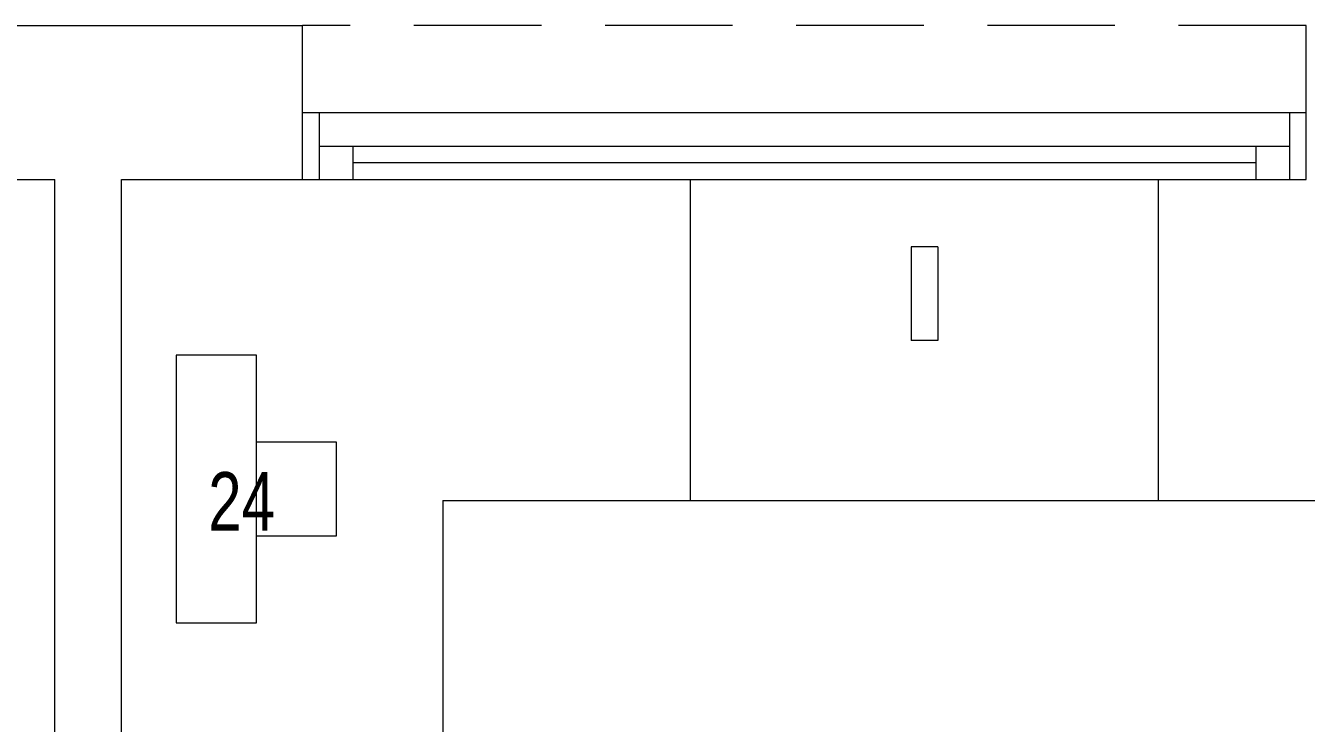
# Model space of a CAD drawing. Header units: millimetres. Extents: x -2143172 to 5255, y -610845 to 279739.
# Drawn here: x -1244295 to -1242380, y -11908 to -10865 of the extents above; entities that cross this region are included whole.
import ezdxf

# ---------------------------------------------------------------- set-up
doc = ezdxf.new("R2010")
doc.units = ezdxf.units.MM
doc.header["$LTSCALE"] = 30
doc.linetypes.add('HIDDEN', pattern=[9.525, 6.35, -3.175])
doc.linetypes.add('HIDDEN2', pattern=[0.1875, 0.125, -0.0625])
doc.layers.get('0').update_dxf_attribs({"lineweight": 5})
for name, color, linetype, lineweight in [('72_EGR_EQP_TAG', 142, 'Continuous', 5), ('Aluminum', 7, 'Continuous', 5), ('LOADING', 163, 'Continuous', 5), ('Proj', 7, 'HIDDEN2', 5), ('Walls', 32, 'Continuous', 5)]:
    doc.layers.add(name, color=color, linetype=linetype, lineweight=lineweight)
doc.styles.add('X3G_ENTITY_257CFD', font='swisscl.ttf', dxfattribs={"height": 200})

# ---------------------------------------------------------------- blocks, each defined once
blk = doc.blocks.new('3-Wall-hung vitreous china basin -  Khroma - 327651xx0 - 327651000 White-4272088-4-Second Floor Level')
at = {"layer": 'LOADING'}
for p, q in [((475, 489.5), (-225, 489.5)), ((-225, 489.5), (-225, 10)), ((475, 10), (475, 489.5)), ((105, 250), (145, 250)), ((105, 110), (105, 250)), ((145, 110), (145, 250)), ((105, 110), (145, 110))]:
    blk.add_line(p, q, dxfattribs=at)
blk = doc.blocks.new('D.122.06.11')
for points in [[(285783, 4268), (285783, 4268), (285783, 4388), (285713, 4388), (285643, 4388), (285643, 4268)], [(285513, 4148), (285913, 4148), (285913, 4268), (285513, 4268), (285513, 4148)]]:
    blk.add_lwpolyline(points)

msp = doc.modelspace()

# ---------------------------------------------------------------- linework, layer by layer
at = {"layer": 'Aluminum', "color": 6}
for p, q in [((-1243880.9, -10994.7), (-1242380.9, -10994.7)), ((-1243855.9, -10994.7), (-1243855.9, -11094.7)), ((-1242405.9, -10994.7), (-1242405.9, -11094.7)), ((-1243855.9, -11044.7), (-1242405.9, -11044.7)), ((-1243805.9, -11044.7), (-1243805.9, -11094.7)), ((-1242455.9, -11044.7), (-1242455.9, -11094.7)), ((-1242455.9, -11069.7), (-1243805.9, -11069.7)), ((-1243880.9, -11094.7), (-1242380.9, -11094.7))]:
    msp.add_line(p, q, dxfattribs=at)
at = {"layer": 'LOADING'}
for q in [(-1243671.3, -13475.6, -0.1), (-1241901.3, -11574.7, -0.1)]:
    msp.add_line((-1243671.3, -11574.7, -0.1), q, dxfattribs=at)
at = {"layer": 'Proj', "color": 6, "linetype": 'HIDDEN'}
msp.add_line((-1242380.9, -10864.7), (-1243880.9, -10864.7), dxfattribs=at)
at = {"layer": 'Walls'}
for p, q in [((-1244401.3, -10864.7), (-1243880.9, -10864.7)), ((-1243880.9, -11094.7), (-1243880.9, -10864.7)), ((-1242380.9, -11094.7), (-1242380.9, -10864.7)), ((-1244401.3, -11094.7), (-1244251.3, -11094.7)), ((-1244251.3, -13554.7), (-1244251.3, -11094.7)), ((-1244151.3, -11094.7), (-1243880.9, -11094.7)), ((-1244151.3, -13554.7), (-1244151.3, -11094.7))]:
    msp.add_line(p, q, dxfattribs=at)

# ---------------------------------------------------------------- block references
at = {"layer": 'LOADING'}
for name, p, rotation in [('3-Wall-hung vitreous china basin -  Khroma - 327651xx0 - 327651000 White-4272088-4-Second Floor Level', (-1242826.3, -11085.2, -0.1), 180), ('D.122.06.11', (-1248217.9, 274155.7, -0.1), 270)]:
    msp.add_blockref(name, p, dxfattribs=dict(at, rotation=rotation))

# ---------------------------------------------------------------- texts
at = {"layer": '72_EGR_EQP_TAG', "insert": (-1243972, -11532.1, -0.2), "char_height": 87.47, "attachment_point": 2, "style": 'X3G_ENTITY_257CFD'}
msp.add_mtext('24', dxfattribs=at)

doc.saveas('drawing.dxf')
